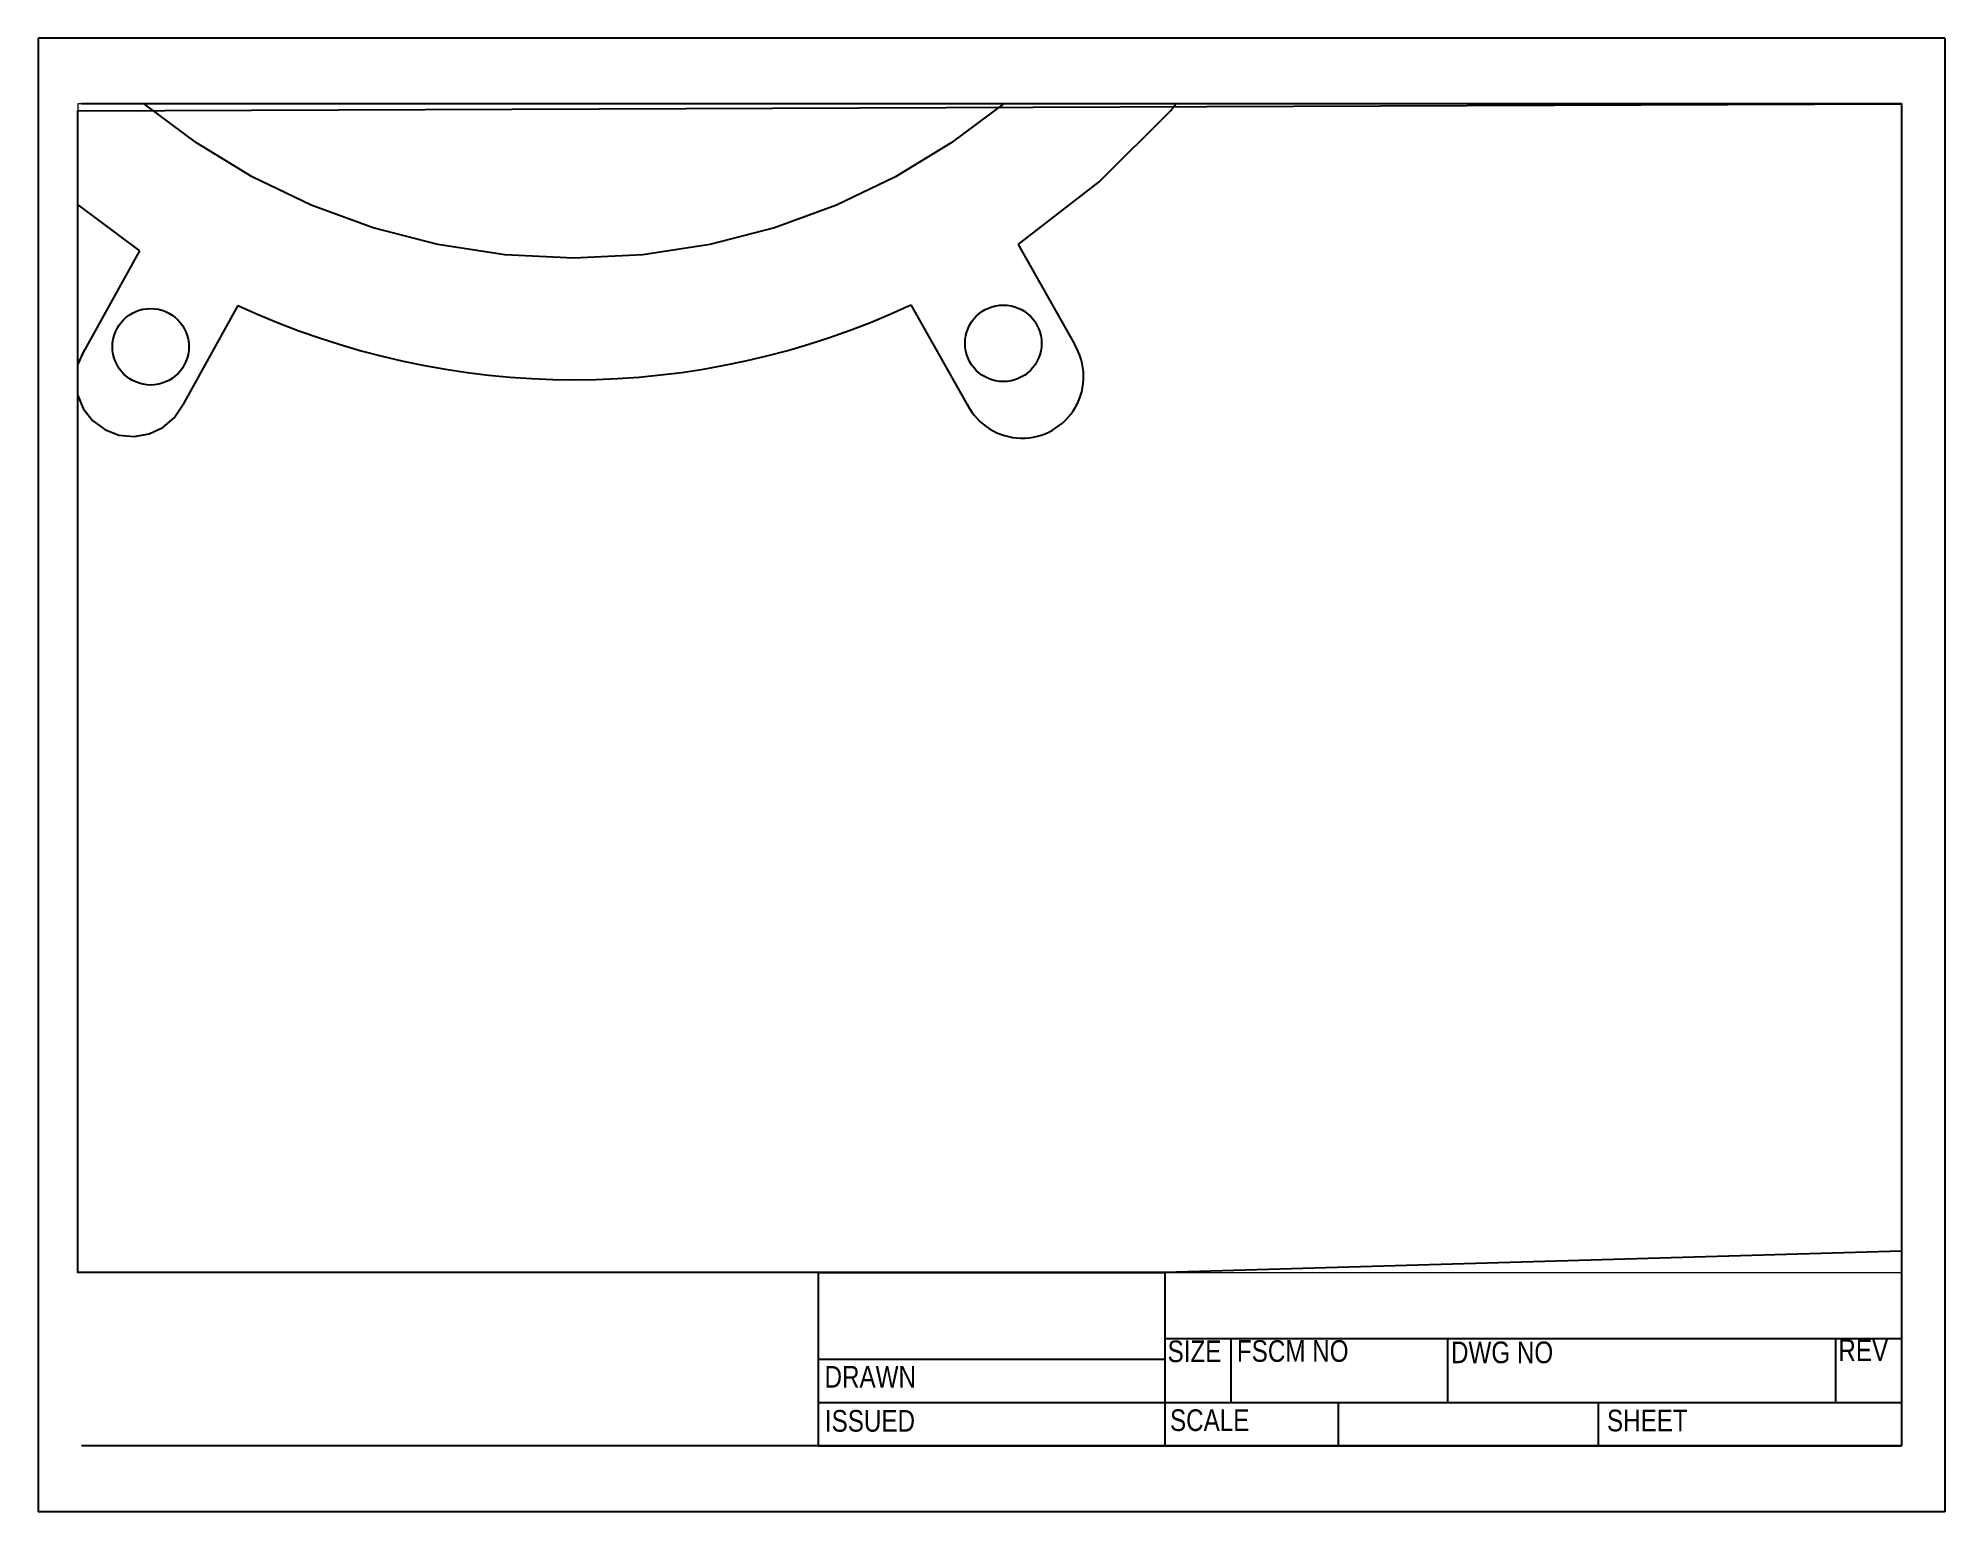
# Paper-space layout 'Sheet1' of a CAD drawing. Header units: inches. Extents: x -0.2 to 10.8, y -0.8 to 7.7.
# The model-space entities are those that its viewports show. They can reach past a viewport. Long polylines and large blocks are cut down to what shows.
import ezdxf

# ---------------------------------------------------------------- set-up
doc = ezdxf.new("R2010")
doc.units = ezdxf.units.IN
doc.header["$MEASUREMENT"] = 0
doc.styles.add('textstyle11', font='')
doc.styles.add('textstyle12', font='')
doc.styles.add('textstyle13', font='')
doc.styles.add('textstyle14', font='')
doc.styles.add('textstyle15', font='')
doc.styles.add('textstyle16', font='')
doc.styles.add('textstyle17', font='')
doc.styles.add('textstyle18', font='')
doc.styles.get('textstyle11').set_extended_font_data('Arial')
doc.styles.get('textstyle12').set_extended_font_data('Arial')
doc.styles.get('textstyle13').set_extended_font_data('Arial')
doc.styles.get('textstyle14').set_extended_font_data('Arial')
doc.styles.get('textstyle15').set_extended_font_data('Arial')
doc.styles.get('textstyle16').set_extended_font_data('Arial')
doc.styles.get('textstyle17').set_extended_font_data('Arial')
doc.styles.get('textstyle18').set_extended_font_data('Arial')

msp = doc.modelspace()

# ---------------------------------------------------------------- linework, layer by layer
for p, q in [((2.8145, 8.8141), (3.0652, 8.3703)), ((-1.0902, 8.7857), (-1.3482, 8.3203)), ((-0.6524, 8.543), (-0.8976, 8.1005)), ((2.3387, 8.5453), (2.5996, 8.0836))]:
    msp.add_line(p, q)
for centre, radius in [((0.8406, 11.7527), 3), ((-1.0404, 8.3592), 0.17), ((2.7491, 8.3745), 0.17)]:
    msp.add_circle(centre, radius)
for centre, radius, start, end in [((0.8406, 11.7527), 3.54, 119.62692, 236.94539), ((0.8406, 11.7527), 3.54, 303.89001, 60.30901), ((0.8406, 11.7527), 3.54, 245.05464, 295.03651), ((-1.1228, 8.2105), 0.2507, 147.96885, 333.97359), ((2.8327, 8.2265), 0.2734, 207.42195, 31.73549)]:
    msp.add_arc(centre, radius, start, end)

psp = doc.layouts.new('Sheet1')

# ---------------------------------------------------------------- linework, layer by layer
for p, q in [((10.75, 7.75), (-0.25, 7.75)), ((-0.25, 7.75), (-0.25, -0.75)), ((10.75, 7.75), (10.75, -0.75)), ((10.5, 7.37), (0, 7.37)), ((10.5, 7.37), (10.5, -0.37)), ((4.25, 0.63), (4.25, -0.37)), ((4.25, 0.63), (6.25, 0.63)), ((6.25, 0.63), (6.25, -0.37)), ((6.25, 0.25), (10.5, 0.25)), ((6.63, 0.25), (6.63, -0.12)), ((7.88, 0.25), (7.88, -0.12)), ((10.12, 0.25), (10.12, -0.12)), ((10.5, 0.25), (10.5, -0.37)), ((4.25, 0.13), (6.25, 0.13)), ((4.25, -0.12), (10.5, -0.12)), ((7.25, -0.12), (7.25, -0.37)), ((8.75, -0.12), (8.75, -0.37)), ((10.5, -0.37), (0, -0.37)), ((4.25, -0.37), (10.5, -0.37)), ((10.75, -0.75), (-0.25, -0.75))]:
    psp.add_line(p, q)
psp.add_lwpolyline([(6.25, 0.63), (4.25, 0.63), (-0.02, 0.63), (-0.02, 7.331), (10.5, 7.37), (10.5, 0.754), (6.25, 0.63)], close=True)

# ---------------------------------------------------------------- texts
at = {"char_height": 0.125, "attachment_point": 1}
for s, insert, width, style in [('{\\W0.8;SIZE}', (6.266, 0.238), 0.38, 'textstyle11'), ('{\\W0.8;FSCM NO}', (6.666, 0.24), 0.69289, 'textstyle12'), ('{\\W0.8;DWG NO}', (7.901, 0.232), 0.95414, 'textstyle13'), ('{\\W0.8;REV}', (10.136, 0.244), 0.69289, 'textstyle14'), ('{\\W0.8;DRAWN}', (4.287, 0.091), 0.69289, 'textstyle17'), ('{\\W0.8;ISSUED}', (4.289, -0.163), 0.69289, 'textstyle18'), ('{\\W0.8;SCALE}', (6.28, -0.159), 0.69289, 'textstyle15'), ('{\\W0.8;SHEET}', (8.801, -0.161), 0.69289, 'textstyle16')]:
    psp.add_mtext(s, dxfattribs=dict(at, insert=insert, width=width, style=style))

# ---------------------------------------------------------------- viewports
at = {"layer": '0', "view_target_point": (5.1524, 5.7222)}
psp.add_viewport(center=(5.24, 4), size=(10.52, 6.74), view_center_point=(-2.4636, 1.1196), view_height=5.192392, dxfattribs=at)

doc.saveas('drawing.dxf')
